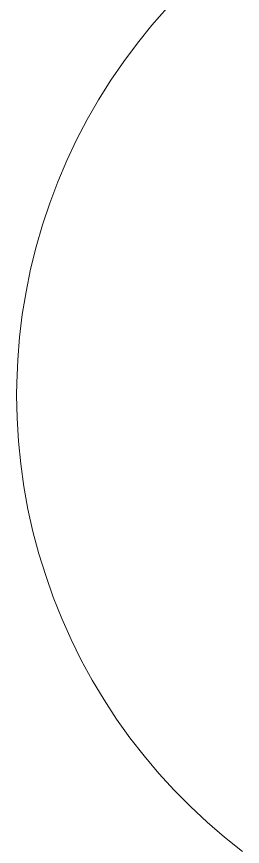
# Model space of a CAD drawing. Header units: millimetres. Extents: x 155927 to 317870, y -36033 to 97293.
# Drawn here: x 162408 to 162566, y 31222 to 31801 of the extents above; entities that cross this region are included whole.
import ezdxf

# ---------------------------------------------------------------- set-up
doc = ezdxf.new("R2010")
doc.units = ezdxf.units.MM
doc.header["$MEASUREMENT"] = 0
doc.layers.add('I-FURN', color=8, linetype='CONTINUOUS', lineweight=9)

msp = doc.modelspace()

# ---------------------------------------------------------------- linework, layer by layer
at = {"layer": 'I-FURN'}
for p, q in [((162512.97, 31807.08), (162502.4, 31795.07)), ((162502.4, 31795.07), (162492.32, 31782.64)), ((162492.32, 31782.64), (162482.75, 31769.83)), ((162482.75, 31769.83), (162473.69, 31756.64)), ((162473.69, 31756.64), (162465.17, 31743.09)), ((162465.17, 31743.09), (162457.2, 31729.22)), ((162457.2, 31729.22), (162449.79, 31715.04)), ((162449.79, 31715.04), (162442.95, 31700.58)), ((162442.95, 31700.58), (162436.7, 31685.85)), ((162436.7, 31685.85), (162431.04, 31670.89)), ((162431.04, 31670.89), (162425.98, 31655.71)), ((162425.98, 31655.71), (162421.54, 31640.34)), ((162421.54, 31640.34), (162417.71, 31624.81)), ((162417.71, 31624.81), (162414.51, 31609.13)), ((162414.51, 31609.13), (162411.93, 31593.34)), ((162411.93, 31593.34), (162409.99, 31577.46)), ((162409.99, 31577.46), (162408.69, 31561.51)), ((162408.69, 31561.51), (162408.02, 31545.53)), ((162408.02, 31545.53), (162407.93, 31536.89)), ((162407.93, 31536.89), (162408.25, 31520.9)), ((162408.25, 31520.9), (162409.21, 31504.93)), ((162409.21, 31504.93), (162410.81, 31489.01)), ((162410.81, 31489.01), (162413.04, 31473.17)), ((162413.04, 31473.17), (162415.9, 31457.43)), ((162415.9, 31457.43), (162419.39, 31441.81)), ((162419.39, 31441.81), (162423.51, 31426.35)), ((162423.51, 31426.35), (162428.24, 31411.07)), ((162428.24, 31411.07), (162433.57, 31395.98)), ((162433.57, 31395.98), (162439.51, 31381.13)), ((162439.51, 31381.13), (162446.03, 31366.52)), ((162446.03, 31366.52), (162453.13, 31352.18)), ((162453.13, 31352.18), (162460.8, 31338.14)), ((162460.8, 31338.14), (162469.03, 31324.42)), ((162469.03, 31324.42), (162477.8, 31311.04)), ((162477.8, 31311.04), (162487.09, 31298.02)), ((162487.09, 31298.02), (162496.9, 31285.38)), ((162496.9, 31285.38), (162507.21, 31273.14)), ((162507.21, 31273.14), (162518, 31261.32)), ((162518, 31261.32), (162529.25, 31249.95)), ((162529.25, 31249.95), (162540.94, 31239.04)), ((162540.94, 31239.04), (162553.07, 31228.6)), ((162553.07, 31228.6), (162565.6, 31218.65))]:
    msp.add_line(p, q, dxfattribs=at)

doc.saveas('drawing.dxf')
